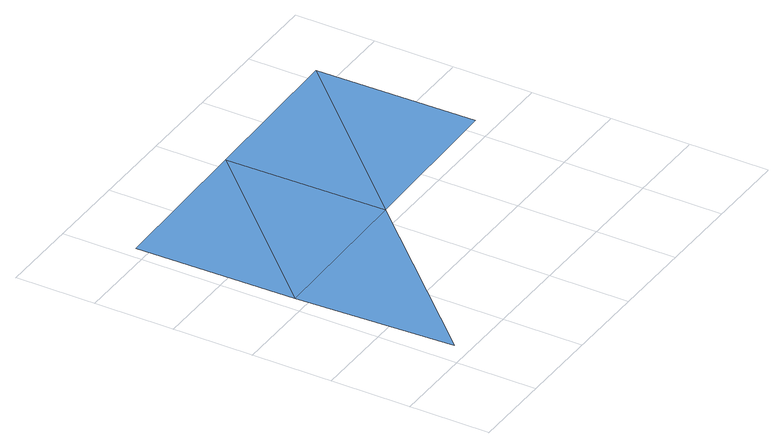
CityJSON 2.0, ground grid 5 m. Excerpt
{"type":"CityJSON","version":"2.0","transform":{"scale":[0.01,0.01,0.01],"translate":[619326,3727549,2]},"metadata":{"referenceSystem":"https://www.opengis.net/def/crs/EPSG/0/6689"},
"CityObjects":{
"waterbody1":{"type":"WaterBody","attributes":{"name":"福岡県津波浸水想定図","class":"1140","function":"2","WaterBodyTsunamiRiskAttribute.description":"1","WaterBodyTsunamiRiskAttribute.rank":"3"},"geometry":[{"type":"MultiSurface","lod":"1","boundaries":[[[0,1,2]],[[2,3,0]]]}]},
"waterbody2":{"type":"WaterBody","attributes":{"name":"福岡県津波浸水想定図","class":"1140","function":"2","WaterBodyTsunamiRiskAttribute.description":"1","WaterBodyTsunamiRiskAttribute.rank":"2"},"geometry":[{"type":"MultiSurface","lod":"1","boundaries":[[[2,4,3]],[[5,0,3]],[[3,6,5]]]}]}
},
"vertices":[
[1081,2104,94],[82,2084,94],[101,1085,94],[1101,1104,94],
[121,85,112],[2081,2123,102],[2100,1123,102]
]}
